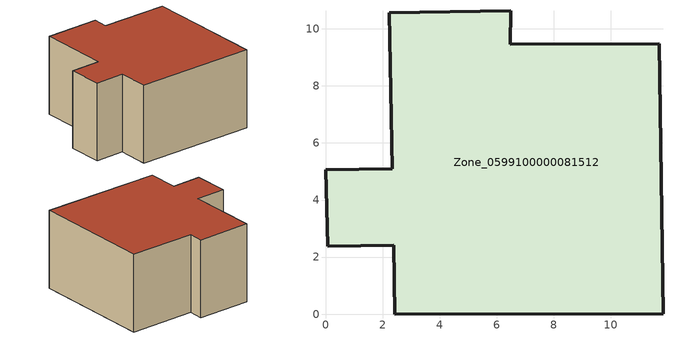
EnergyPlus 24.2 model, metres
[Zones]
Zone_0599100000081512
 floor ground (C_G): 2.39,2.41 0.08,2.37 0,5.06 2.34,5.1 2.24,10.56 6.5,10.63 6.48,9.46 11.69,9.47 11.83,0.01 2.43,0 z0.2
 wall outside (C_F): 6.5,10.63 2.24,10.56 2.34,5.1 0,5.06 0.08,2.37 2.39,2.41 2.43,0 11.83,0.01 11.69,9.47 6.48,9.46 6.5,10.63 z0.2:6.33
 roof outside (C_R): 2.43,0 11.83,0.01 11.69,9.47 6.48,9.46 6.5,10.63 2.24,10.56 2.34,5.1 0,5.06 0.08,2.37 2.39,2.41 z6.33
[BUILDING]
Pand.0599100000081512: North Axis=0; Terrain=City; Loads Convergence Tolerance Value=0.04; Temperature Convergence Tolerance Value=0.4; Solar Distribution=FullExterior; Maximum Number of Warmup Days=25; Minimum Number of Warmup Days=1
[Site:Location]
Rotterdam.The.Hague.AP_ZH_NLD Design_Conditions: Latitude=51.96; Longitude=4.45; Time Zone=1; Elevation=-4.5
[SITE:GROUNDTEMPERATURE:BUILDINGSURFACE]
18, 18, 18, 18, 18, 18, 18, 18, 18, 18, 18, 18
[MATERIAL] Thermal Absorptance=0.9; Solar Absorptance=0.7; Visible Absorptance=0.7
Name | Roughness | Thickness | Conductivity | Density | Specific Heat
G.D.1965 | MediumSmooth | 0.15 | 1 | 540 | 1210
F.D.1965 | Rough | 0.3 | 0.857143 | 1920 | 840
R.D.1965 | MediumRough | 0.2 | 0.08 | 1500 | 1000
[CONSTRUCTION]
C_G: G.D.1965
C_F: F.D.1965
C_R: R.D.1965
[ZONE]
Zone_0599100000081512: Type=1; Multiplier=1; Ceiling Height=Autocalculate; Volume=Autocalculate; Floor Area=autocalculate; Part of Total Floor Area=Yes
[ZONEINFILTRATION:DESIGNFLOWRATE]
Infil_Zone_0599100000081512: Zone or ZoneList or Space or SpaceList=Zone_0599100000081512; Schedule=AlwaysOn; Design Flow Rate Calculation Method=Flow/Area; Flow Rate per Floor Area=0.0042; Constant Term Coefficient=1; Temperature Term Coefficient=0; Velocity Term Coefficient=0; Velocity Squared Term Coefficient=0
[HVACTEMPLATE:ZONE:IDEALLOADSAIRSYSTEM]
Zone_0599100000081512: Maximum Heating Supply Air Temperature=50; Minimum Cooling Supply Air Temperature=13; Maximum Heating Supply Air Humidity Ratio=0.0156; Minimum Cooling Supply Air Humidity Ratio=0.0077; Heating Limit=NoLimit; Cooling Limit=NoLimit; Dehumidification Control Type=ConstantSensibleHeatRatio; Cooling Sensible Heat Ratio=0.7; Dehumidification Setpoint=60; Humidification Control Type=None; Humidification Setpoint=30; Outdoor Air Method=None; Outdoor Air Flow Rate per Person=0.00944; Outdoor Air Flow Rate per Zone Floor Area=0; Outdoor Air Flow Rate per Zone=0; Demand Controlled Ventilation Type=None; Outdoor Air Economizer Type=NoEconomizer; Heat Recovery Type=None; Sensible Heat Recovery Effectiveness=0.7; Latent Heat Recovery Effectiveness=0.65
[ZONECONTROL:THERMOSTAT]
ThermostatControl_Zone_0599100000081512: Zone or ZoneList=Zone_0599100000081512; Control Type Schedule=DualSetpointControlType; Control 1=Thermostat_Zone_0599100000081512; Temperature Difference Between Cutout And Setpoint=0
[THERMOSTATSETPOINT:DUALSETPOINT]
Thermostat_Zone_0599100000081512: Heating Setpoint Temperature Schedule=HeatingSetpoint_Zone_0599100000081512; Cooling Setpoint Temperature Schedule=CoolingSetpoint_Zone_0599100000081512
[SCHEDULE:COMPACT]
HeatingSetpoint_Zone_0599100000081512: Through: 12/31, For: AllDays, Until: 24:00, 21
CoolingSetpoint_Zone_0599100000081512: Through: 12/31, For: AllDays, Until: 24:00, 24
DualSetpointControlType: Through: 12/31, For: AllDays, Until: 24:00, 4
AlwaysOn: Through: 12/31, For: AllDays, Until: 24:00, 1
